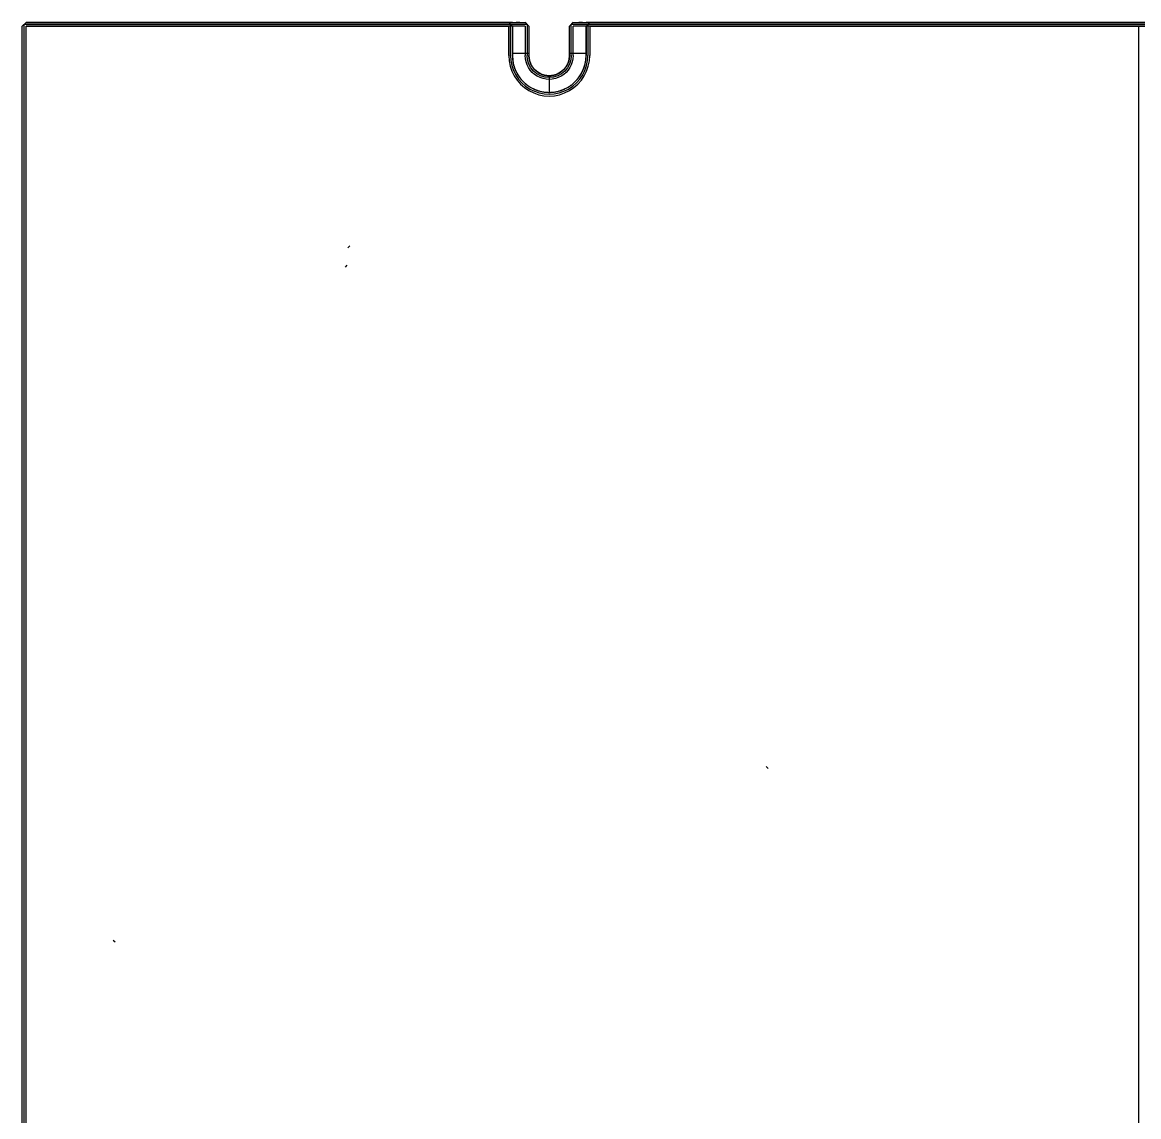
# Model space of a CAD drawing. Extents: x -358 to -55, y 52 to 355.
# Drawn here: x -357.8 to -206.3, y 207 to 355.5 of the extents above; entities that cross this region are included whole.
import ezdxf

# ---------------------------------------------------------------- set-up
doc = ezdxf.new("R2010")
doc.units = 0
doc.layers.add('8__热床$7075铝热床', color=18, linetype='CONTINUOUS')

msp = doc.modelspace()

# ---------------------------------------------------------------- linework, layer by layer
at = {"layer": '8__热床$7075铝热床'}
for p, q in [((-357.799840183327, 52.99929949529371, 61.50784729514274), (-357.799840183327, 354.9992994952936, 61.5078472951427)), ((-357.799840183327, 354.9992994952936, 54.50784729514272), (-357.799840183327, 354.9992994952936, 61.5078472951427)), ((-357.799840183327, 52.99929949529368, 54.50784729514271), (-357.799840183327, 354.9992994952936, 54.50784729514272)), ((-357.799840183327, 52.99929949529349, 61.50784729514271), (-357.799840183327, 354.9992994952937, 61.50784729514271)), ((-357.2998401833269, 355.4992994952937, 61.50784729514271), (-357.2998401833271, 355.4992994952937, 54.50784729514271)), ((-290.2981929892875, 355.4992994952937, 59.00784727851667), (-290.7981929892875, 355.4992994952936, 59.00784728682966)), ((-281.7981929892876, 355.4992994952936, 59.00784728682969), (-282.2981929892875, 355.4992994952937, 59.00784727851666)), ((-289.0481929892875, 350.9992994952937, 59.00784598584357), (-289.0481929892875, 350.9992994952937, 58.50784598584357)), ((-283.5481929892876, 350.9992994952937, 59.00784598584358), (-283.5481929892876, 350.9992994952937, 58.50784598584358)), ((-286.2981929892875, 348.2492994952938, 58.50784598584357), (-286.2981929892875, 348.2492994952938, 59.00784598584357))]:
    msp.add_line(p, q, dxfattribs=at)
for points in [[(-357.799840183327, 354.9992994952936), (-357.2998401833269, 355.4992994952937)], [(-357.549840183327, 355.2492994952937), (-289.2981929892876, 355.2492994952937)], [(-357.549840183327, 52.74929949529365), (-357.549840183327, 355.2492994952935)], [(-357.549840183327, 52.74929949529368), (-357.549840183327, 355.2492994952933)], [(-357.5498401833268, 355.2492994952937), (-291.5481929892877, 355.2492994952937)], [(-357.2998401833271, 355.4992994952937), (-289.5481929892875, 355.4992994952937)], [(-291.7981929892875, 355.4992994952937), (-357.2998401833269, 355.4992994952937)], [(-357.299840183327, 355.4992994952971), (-289.5481929892875, 355.4992994952936)], [(-357.299840183327, 52.99929949529366), (-357.299840183327, 354.9992994952937)], [(-357.299840183327, 354.9992994952937), (-291.7981929892875, 354.9992994952938)], [(-357.299840183327, 52.99929949529363), (-357.2998401833271, 354.9992994952937)], [(-289.5481929892875, 354.9992994952937), (-357.2998401833271, 354.9992994952937)], [(-291.7981929892875, 355.4992994952938), (-291.2981929892876, 354.9992994952936)], [(-291.2981929892876, 355.4992994952937), (-291.7981929892875, 355.4992994952938)], [(-291.2981929892875, 354.9992994952936), (-291.7981929892876, 355.4992994952937)], [(-291.7981929926839, 350.9992994953346), (-291.7981929892875, 354.9992994952938)], [(-291.5481929892876, 350.9992994952938), (-291.5481929892876, 355.2492994952938)], [(-291.2981929892876, 354.9992994952936), (-291.2981929892876, 350.9992994952937)], [(-291.2981929892876, 350.9992994952937), (-291.2981929892876, 354.9992994952936)], [(-291.2981929892876, 350.9992994952937), (-291.2981929892876, 354.9992994952937)], [(-289.0481929892875, 354.9992994952938), (-289.5481929892876, 355.4992994952936)], [(-289.5481929892875, 354.9992994952937), (-289.5481929939454, 350.9992994952983)], [(-289.2981929892876, 355.2492994952937), (-289.2981929892875, 350.9992994952936)], [(-289.0481929892875, 354.9992994952937), (-289.0481929892875, 350.9992994952917)], [(-283.0481929892876, 355.4992994952936), (-283.5481929892876, 354.9992994952937)], [(-283.5481929892876, 350.9992994952938), (-283.5481929892875, 354.9992994952937)], [(-283.2981929892876, 355.2492994952937), (-129.3014728580407, 355.2492994952937)], [(-283.2981929892877, 350.9992994952937), (-283.2981929892875, 355.2492994952936)], [(-283.0481929892876, 355.4992994952937), (-129.5514728580343, 355.4992994952999)], [(-283.0481929892875, 355.4992994952937), (-129.5514728580343, 355.4992994953092)], [(-129.5514728580341, 354.9992994952969), (-283.0481929892875, 354.9992994952937)], [(-283.0481929846279, 350.9992994952848), (-283.0481929892875, 354.9992994952937)], [(-281.2981929892875, 354.9992994952939), (-280.7981929892875, 355.4992994952939)], [(-280.7981929892875, 355.4992994952939), (-281.2981929892876, 355.4992994952936)], [(-281.2981929892875, 354.9992994952939), (-280.7981929892876, 355.4992994952939)], [(-281.2981929892876, 350.9992994952937), (-281.2981929892875, 354.9992994952939)], [(-281.2981929892876, 354.9992994952938), (-281.2981929892876, 350.9992994953149)], [(-281.2981929892876, 354.9992994952938), (-281.2981929892876, 350.9992994952937)], [(-281.0481929892877, 355.2492994952937), (-131.5514728580336, 355.2492994952937)], [(-281.0481929892876, 355.2492994952937), (-281.0481929892876, 350.9992994952937)], [(-131.8014728580343, 355.4992994952997), (-280.7981929892876, 355.4992994952938)], [(-280.7981929892875, 354.9992994952938), (-131.8014728580343, 354.9992994952966)], [(-280.7981929892875, 354.9992994952938), (-280.7981929858913, 350.9992994952936)], [(-206.2998401828981, 52.99929949529366), (-206.2998401837559, 354.9992994952938)], [(-206.299840183327, 52.99929949529363), (-206.299840183327, 354.9992994952936)], [(-289.0481929892875, 351.2536616106951), (-291.2981929892876, 351.2536616106951)], [(-291.2981929892876, 350.9992994952937), (-291.2969611877554, 350.8883197764857), (-291.2932220228159, 350.7763982745504), (-291.2869114038999, 350.6636082983467), (-291.277967532352, 350.5500273058052), (-291.2663311869313, 350.4357368553744), (-291.2519460126288, 350.3208225364088), (-291.23475881116, 350.205373877669), (-291.2147198313704, 350.089484233233), (-291.1917830576685, 349.9732506452656), (-291.1659064945013, 349.8567736832615), (-291.1370524447966, 349.7401572595512), (-291.1051877802227, 349.6235084210668), (-291.0702842010662, 349.5069371175635), (-291.0323184834959, 349.3905559467173), (-290.9912727119747, 349.2744798767528), (-290.9471344945998, 349.1588259474844), (-290.8998971591976, 349.043712950895), (-290.8495599280714, 348.9292610926195), (-290.7961280694024, 348.8155916359241), (-290.7396130234364, 348.7028265300137), (-290.6800325017433, 348.5910880247034), (-290.6174105580247, 348.4804982736979), (-290.5517776291563, 348.3711789289055), (-290.4831705453808, 348.263250728368), (-290.4116325088316, 348.1568330805312), (-290.3372130398326, 348.0520436476797), (-290.2599678907114, 347.9489979314401), (-290.1799589271618, 347.8478088632976), (-290.0972539774934, 347.7485864030796), (-290.0119266504164, 347.6514371483328), (-289.9240561223097, 347.556463957457), (-289.8337268952203, 347.4637655893609), (-289.7410285271242, 347.3734363622716), (-289.6460553362486, 347.285565834165), (-289.5489060815018, 347.200238507088), (-289.4496836212837, 347.1175335574195), (-289.3484945531412, 347.0375245938699), (-289.2454488369015, 346.9602794447486), (-289.14065940405, 346.8858599757496), (-289.0342417562132, 346.8143219392004), (-288.9263135556758, 346.745714855425), (-288.8169942108833, 346.6800819265566), (-288.7064044598781, 346.6174599828382), (-288.5946659545676, 346.557879461145), (-288.4819008486573, 346.501364415179), (-288.3682313919618, 346.44793255651), (-288.2537795336862, 346.3975953253836), (-288.138666537097, 346.3503579899815), (-288.0230126078284, 346.3062197726066), (-287.9069365378639, 346.2651740010853), (-287.7905553670177, 346.227208283515), (-287.6739840635144, 346.1923047043585), (-287.5573352250302, 346.1604400397848), (-287.4407188013197, 346.1315859900799), (-287.3242418393155, 346.1057094269127), (-287.2080082513483, 346.0827726532108), (-287.0921186069122, 346.0627336734212), (-286.9766699481725, 346.0455464719525), (-286.8617556292069, 346.03116129765), (-286.7474651787761, 346.0195249522293), (-286.6338841862346, 346.0105810806814), (-286.5210942100308, 346.0042704617653), (-286.4091727080956, 346.0005312968259), (-286.2981929892875, 345.9992994952937), (-286.1872132704796, 346.0005312968259), (-286.0752917685442, 346.0042704617653), (-285.9625017923406, 346.0105810806814), (-285.848920799799, 346.0195249522293), (-285.7346303493682, 346.03116129765), (-285.6197160304026, 346.0455464719525), (-285.5042673716628, 346.0627336734212), (-285.3883777272268, 346.0827726532108), (-285.2721441392596, 346.1057094269127), (-285.1556671772554, 346.1315859900799), (-285.039050753545, 346.1604400397848), (-284.9224019150608, 346.1923047043585), (-284.8058306115574, 346.227208283515), (-284.6894494407111, 346.2651740010853), (-284.5733733707468, 346.3062197726066), (-284.4577194414783, 346.3503579899815), (-284.342606444889, 346.3975953253836), (-284.2281545866134, 346.44793255651), (-284.114485129918, 346.501364415179), (-284.0017200240076, 346.557879461145), (-283.8899815186973, 346.6174599828382), (-283.7793917676919, 346.6800819265566), (-283.6700724228995, 346.745714855425), (-283.5621442223618, 346.8143219392004), (-283.4557265745251, 346.8858599757496), (-283.3509371416736, 346.9602794447486), (-283.247891425434, 347.0375245938699), (-283.1467023572915, 347.1175335574195), (-283.0474798970735, 347.200238507088), (-282.9503306423267, 347.285565834165), (-282.8553574514509, 347.3734363622716), (-282.7626590833548, 347.4637655893609), (-282.6723298562655, 347.556463957457), (-282.5844593281589, 347.6514371483328), (-282.4991320010818, 347.7485864030796), (-282.4164270514134, 347.8478088632976), (-282.3364180878637, 347.9489979314401), (-282.2591729387426, 348.0520436476797), (-282.1847534697435, 348.1568330805312), (-282.1132154331943, 348.263250728368), (-282.0446083494189, 348.3711789289055), (-281.9789754205505, 348.4804982736979), (-281.9163534768321, 348.5910880247034), (-281.8567729551389, 348.7028265300137), (-281.8002579091729, 348.8155916359241), (-281.7468260505039, 348.9292610926195), (-281.6964888193776, 349.043712950895), (-281.6492514839755, 349.1588259474844), (-281.6051132666005, 349.2744798767528), (-281.5640674950792, 349.3905559467173), (-281.5261017775089, 349.5069371175635), (-281.4911981983524, 349.6235084210668), (-281.4593335337786, 349.7401572595512), (-281.4304794840739, 349.8567736832615), (-281.4046029209067, 349.9732506452656), (-281.3816661472048, 350.089484233233), (-281.3616271674151, 350.205373877669), (-281.3444399659464, 350.3208225364088), (-281.3300547916438, 350.4357368553744), (-281.3184184462232, 350.5500273058052), (-281.3094745746753, 350.6636082983467), (-281.3031639557592, 350.7763982745504), (-281.2994247908198, 350.8883197764857), (-281.2981929892876, 350.9992994952937)], [(-291.2981929892876, 350.9992994952937), (-291.2969611877554, 350.8883197764857), (-291.2932220228159, 350.7763982745504), (-291.2869114038999, 350.6636082983467), (-291.277967532352, 350.5500273058052), (-291.2663311869313, 350.4357368553744), (-291.2519460126288, 350.3208225364088), (-291.23475881116, 350.205373877669), (-291.2147198313704, 350.089484233233), (-291.1917830576685, 349.9732506452656), (-291.1659064945013, 349.8567736832615), (-291.1370524447966, 349.7401572595512), (-291.1051877802227, 349.6235084210668), (-291.0702842010662, 349.5069371175635), (-291.0323184834959, 349.3905559467173), (-290.9912727119747, 349.2744798767528), (-290.9471344945998, 349.1588259474844), (-290.8998971591976, 349.043712950895), (-290.8495599280714, 348.9292610926195), (-290.7961280694024, 348.8155916359241), (-290.7396130234364, 348.7028265300137), (-290.6800325017433, 348.5910880247034), (-290.6174105580247, 348.4804982736979), (-290.5517776291563, 348.3711789289055), (-290.4831705453808, 348.263250728368), (-290.4116325088316, 348.1568330805312), (-290.3372130398326, 348.0520436476797), (-290.2599678907114, 347.9489979314401), (-290.1799589271618, 347.8478088632976), (-290.0972539774934, 347.7485864030796), (-290.0119266504164, 347.6514371483328), (-289.9240561223097, 347.556463957457), (-289.8337268952203, 347.4637655893609), (-289.7410285271242, 347.3734363622716), (-289.6460553362486, 347.285565834165), (-289.5489060815018, 347.200238507088), (-289.4496836212837, 347.1175335574195), (-289.3484945531412, 347.0375245938699), (-289.2454488369015, 346.9602794447486), (-289.14065940405, 346.8858599757496), (-289.0342417562132, 346.8143219392004), (-288.9263135556758, 346.745714855425), (-288.8169942108833, 346.6800819265566), (-288.7064044598781, 346.6174599828382), (-288.5946659545676, 346.557879461145), (-288.4819008486573, 346.501364415179), (-288.3682313919618, 346.44793255651), (-288.2537795336862, 346.3975953253836), (-288.138666537097, 346.3503579899815), (-288.0230126078284, 346.3062197726066), (-287.9069365378639, 346.2651740010853), (-287.7905553670177, 346.227208283515), (-287.6739840635144, 346.1923047043585), (-287.5573352250302, 346.1604400397848), (-287.4407188013197, 346.1315859900799), (-287.3242418393155, 346.1057094269127), (-287.2080082513483, 346.0827726532108), (-287.0921186069122, 346.0627336734212), (-286.9766699481725, 346.0455464719525), (-286.8617556292069, 346.03116129765), (-286.7474651787761, 346.0195249522293), (-286.6338841862346, 346.0105810806814), (-286.5210942100308, 346.0042704617653), (-286.4091727080956, 346.0005312968259), (-286.2981929892875, 345.9992994952937), (-286.1872132704796, 346.0005312968259), (-286.0752917685442, 346.0042704617653), (-285.9625017923406, 346.0105810806814), (-285.848920799799, 346.0195249522293), (-285.7346303493682, 346.03116129765), (-285.6197160304026, 346.0455464719525), (-285.5042673716628, 346.0627336734212), (-285.3883777272268, 346.0827726532108), (-285.2721441392596, 346.1057094269127), (-285.1556671772554, 346.1315859900799), (-285.039050753545, 346.1604400397848), (-284.9224019150608, 346.1923047043585), (-284.8058306115574, 346.227208283515), (-284.6894494407111, 346.2651740010853), (-284.5733733707468, 346.3062197726066), (-284.4577194414783, 346.3503579899815), (-284.342606444889, 346.3975953253836), (-284.2281545866134, 346.44793255651), (-284.114485129918, 346.501364415179), (-284.0017200240076, 346.557879461145), (-283.8899815186973, 346.6174599828382), (-283.7793917676919, 346.6800819265566), (-283.6700724228995, 346.745714855425), (-283.5621442223618, 346.8143219392004), (-283.4557265745251, 346.8858599757496), (-283.3509371416736, 346.9602794447486), (-283.247891425434, 347.0375245938699), (-283.1467023572915, 347.1175335574195), (-283.0474798970735, 347.200238507088), (-282.9503306423267, 347.285565834165), (-282.8553574514509, 347.3734363622716), (-282.7626590833548, 347.4637655893609), (-282.6723298562655, 347.556463957457), (-282.5844593281589, 347.6514371483328), (-282.4991320010818, 347.7485864030796), (-282.4164270514134, 347.8478088632976), (-282.3364180878637, 347.9489979314401), (-282.2591729387426, 348.0520436476797), (-282.1847534697435, 348.1568330805312), (-282.1132154331943, 348.263250728368), (-282.0446083494189, 348.3711789289055), (-281.9789754205505, 348.4804982736979), (-281.9163534768321, 348.5910880247034), (-281.8567729551389, 348.7028265300137), (-281.8002579091729, 348.8155916359241), (-281.7468260505039, 348.9292610926195), (-281.6964888193776, 349.043712950895), (-281.6492514839755, 349.1588259474844), (-281.6051132666005, 349.2744798767528), (-281.5640674950792, 349.3905559467173), (-281.5261017775089, 349.5069371175635), (-281.4911981983524, 349.6235084210668), (-281.4593335337786, 349.7401572595512), (-281.4304794840739, 349.8567736832615), (-281.4046029209067, 349.9732506452656), (-281.3816661472048, 350.089484233233), (-281.3616271674151, 350.205373877669), (-281.3444399659464, 350.3208225364088), (-281.3300547916438, 350.4357368553744), (-281.3184184462232, 350.5500273058052), (-281.3094745746753, 350.6636082983467), (-281.3031639557592, 350.7763982745504), (-281.2994247908198, 350.8883197764857), (-281.2981929892876, 350.9992994952937)], [(-289.0481929892875, 350.9992994952937), (-289.0475154984448, 350.9382606499493), (-289.0454589577281, 350.8767038238848), (-289.0419881173243, 350.8146693369729), (-289.0370689879729, 350.752199791075), (-289.0306689979916, 350.6893400433381), (-289.0227571521252, 350.6261371679071), (-289.0133041913174, 350.5626404056002), (-289.0022827524331, 350.4989011011604), (-288.9896675268969, 350.4349726277783), (-288.975435417155, 350.3709102986761), (-288.9595656898175, 350.3067712656353), (-288.9420401243018, 350.242614404469), (-288.9228431557657, 350.1785001875421), (-288.9019620111021, 350.1144905435768), (-288.8793868367653, 350.0506487050963), (-288.8551108172091, 349.9870390439985), (-288.8291302827379, 349.9237268958744), (-288.8014448056185, 349.8607783738229), (-288.7720572833506, 349.7982601726404), (-288.7409740080693, 349.7362393643896), (-288.708204721138, 349.674783186469), (-288.6737626520928, 349.613958823416), (-288.6376645412153, 349.5538331837802), (-288.5999306451387, 349.4944726734846), (-288.5605847250367, 349.4359429671744), (-288.5196540170872, 349.378308779106), (-288.4771691850706, 349.3216336351742), (-288.4331642551182, 349.2659796476958), (-288.3876765328007, 349.2114072945759), (-288.3407465029083, 349.1579752044652), (-288.2924177124497, 349.1057399494836), (-288.2427366375504, 349.0547558470307), (-288.1917525350977, 349.0050747721318), (-288.139517280116, 348.9567459816731), (-288.0860851900053, 348.9098159517806), (-288.0315128368853, 348.864328229463), (-287.9758588494069, 348.8203232995107), (-287.9191837054752, 348.7778384674941), (-287.8615495174068, 348.7369077595446), (-287.8030198110966, 348.6975618394426), (-287.743659300801, 348.659827943366), (-287.6835336611651, 348.6237298324883), (-287.6227092981121, 348.5892877634432), (-287.5612531201915, 348.5565184765119), (-287.4992323119408, 348.5254352012307), (-287.4367141107583, 348.4960476789628), (-287.3737655887067, 348.4683622018433), (-287.3104534405826, 348.4423816673721), (-287.2468437794849, 348.4181056478159), (-287.1830019410045, 348.3955304734793), (-287.1189922970391, 348.3746493288156), (-287.0548780801122, 348.3554523602796), (-286.9907212189459, 348.3379267947639), (-286.9265821859052, 348.3220570674263), (-286.8625198568028, 348.3078249576843), (-286.7985913834209, 348.2952097321483), (-286.7348520789811, 348.284188293264), (-286.6713553166743, 348.2747353324563), (-286.6081524412432, 348.2668234865898), (-286.5452926935062, 348.2604234966084), (-286.4828231476084, 348.2555043672571), (-286.4207886606963, 348.2520335268532), (-286.3592318346319, 348.2499769861366), (-286.2981929892875, 348.2492994952938), (-286.2371541439431, 348.2499769861366), (-286.1755973178787, 348.2520335268532), (-286.1135628309667, 348.2555043672571), (-286.0510932850689, 348.2604234966084), (-285.988233537332, 348.2668234865898), (-285.925030661901, 348.2747353324563), (-285.8615338995941, 348.284188293264), (-285.7977945951542, 348.2952097321483), (-285.7338661217722, 348.3078249576843), (-285.6698037926699, 348.3220570674263), (-285.6056647596292, 348.3379267947639), (-285.5415078984628, 348.3554523602796), (-285.4773936815359, 348.3746493288156), (-285.4133840375706, 348.3955304734793), (-285.3495421990901, 348.4181056478159), (-285.2859325379924, 348.4423816673721), (-285.2226203898683, 348.4683622018433), (-285.1596718678167, 348.4960476789628), (-285.0971536666342, 348.5254352012307), (-285.0351328583835, 348.5565184765119), (-284.9736766804627, 348.5892877634432), (-284.9128523174098, 348.6237298324883), (-284.8527266777741, 348.659827943366), (-284.7933661674784, 348.6975618394426), (-284.7348364611682, 348.7369077595446), (-284.6772022730999, 348.7778384674941), (-284.6205271291681, 348.8203232995107), (-284.5648731416896, 348.864328229463), (-284.5103007885698, 348.9098159517806), (-284.4568686984591, 348.9567459816731), (-284.4046334434774, 349.0050747721318), (-284.3536493410245, 349.0547558470308), (-284.3039682661255, 349.1057399494837), (-284.2556394756668, 349.1579752044653), (-284.2087094457744, 349.211407294576), (-284.1632217234568, 349.2659796476959), (-284.1192167935044, 349.3216336351743), (-284.0767319614878, 349.3783087791061), (-284.0358012535384, 349.4359429671744), (-283.9964553334364, 349.4944726734847), (-283.9587214373598, 349.5538331837803), (-283.9226233264822, 349.6139588234161), (-283.888181257437, 349.674783186469), (-283.8554119705058, 349.7362393643897), (-283.8243286952244, 349.7982601726405), (-283.7949411729566, 349.8607783738229), (-283.7672556958371, 349.9237268958746), (-283.7412751613659, 349.9870390439986), (-283.7169991418097, 350.0506487050963), (-283.694423967473, 350.1144905435768), (-283.6735428228093, 350.1785001875421), (-283.6543458542733, 350.242614404469), (-283.6368202887577, 350.3067712656353), (-283.6209505614201, 350.3709102986761), (-283.6067184516781, 350.4349726277783), (-283.594103226142, 350.4989011011604), (-283.5830817872578, 350.5626404056002), (-283.57362882645, 350.6261371679071), (-283.5657169805835, 350.6893400433381), (-283.5593169906022, 350.752199791075), (-283.5543978612509, 350.8146693369729), (-283.550927020847, 350.8767038238848), (-283.5488704801303, 350.9382606499493), (-283.5481929892876, 350.9992994952937)], [(-283.5481929892876, 350.9992994952937), (-283.5488704801303, 350.9382606499493), (-283.550927020847, 350.8767038238848), (-283.5543978612509, 350.8146693369729), (-283.5593169906022, 350.752199791075), (-283.5657169805835, 350.6893400433381), (-283.57362882645, 350.6261371679071), (-283.5830817872578, 350.5626404056002), (-283.594103226142, 350.4989011011604), (-283.6067184516781, 350.4349726277783), (-283.6209505614201, 350.3709102986761), (-283.6368202887577, 350.3067712656353), (-283.6543458542733, 350.242614404469), (-283.6735428228093, 350.1785001875421), (-283.694423967473, 350.1144905435768), (-283.7169991418097, 350.0506487050963), (-283.7412751613659, 349.9870390439986), (-283.7672556958371, 349.9237268958746), (-283.7949411729566, 349.8607783738229), (-283.8243286952244, 349.7982601726405), (-283.8554119705058, 349.7362393643897), (-283.888181257437, 349.674783186469), (-283.9226233264822, 349.6139588234161), (-283.9587214373598, 349.5538331837803), (-283.9964553334364, 349.4944726734847), (-284.0358012535384, 349.4359429671744), (-284.0767319614878, 349.3783087791061), (-284.1192167935044, 349.3216336351743), (-284.1632217234568, 349.2659796476959), (-284.2087094457744, 349.211407294576), (-284.2556394756668, 349.1579752044653), (-284.3039682661255, 349.1057399494837), (-284.3536493410245, 349.0547558470308), (-284.4046334434774, 349.0050747721318), (-284.4568686984591, 348.9567459816731), (-284.5103007885698, 348.9098159517806), (-284.5648731416896, 348.864328229463), (-284.6205271291681, 348.8203232995107), (-284.6772022730999, 348.7778384674941), (-284.7348364611682, 348.7369077595446), (-284.7933661674784, 348.6975618394426), (-284.8527266777741, 348.659827943366), (-284.9128523174098, 348.6237298324883), (-284.9736766804627, 348.5892877634432), (-285.0351328583835, 348.5565184765119), (-285.0971536666342, 348.5254352012307), (-285.1596718678167, 348.4960476789628), (-285.2226203898683, 348.4683622018433), (-285.2859325379924, 348.4423816673721), (-285.3495421990901, 348.4181056478159), (-285.4133840375706, 348.3955304734793), (-285.4773936815359, 348.3746493288156), (-285.5415078984628, 348.3554523602796), (-285.6056647596292, 348.3379267947639), (-285.6698037926699, 348.3220570674263), (-285.7338661217722, 348.3078249576843), (-285.7977945951542, 348.2952097321483), (-285.8615338995941, 348.284188293264), (-285.925030661901, 348.2747353324563), (-285.988233537332, 348.2668234865898), (-286.0510932850689, 348.2604234966084), (-286.1135628309667, 348.2555043672571), (-286.1755973178787, 348.2520335268532), (-286.2371541439431, 348.2499769861366), (-286.2981929892875, 348.2492994952938), (-286.3592318346319, 348.2499769861366), (-286.4207886606963, 348.2520335268532), (-286.4828231476084, 348.2555043672571), (-286.5452926935062, 348.2604234966084), (-286.6081524412432, 348.2668234865898), (-286.6713553166743, 348.2747353324563), (-286.7348520789811, 348.284188293264), (-286.7985913834209, 348.2952097321483), (-286.8625198568028, 348.3078249576843), (-286.9265821859052, 348.3220570674263), (-286.9907212189459, 348.3379267947639), (-287.0548780801122, 348.3554523602796), (-287.1189922970391, 348.3746493288156), (-287.1830019410045, 348.3955304734793), (-287.2468437794849, 348.4181056478159), (-287.3104534405826, 348.4423816673721), (-287.3737655887067, 348.4683622018433), (-287.4367141107583, 348.4960476789628), (-287.4992323119408, 348.5254352012307), (-287.5612531201915, 348.5565184765119), (-287.6227092981121, 348.5892877634432), (-287.6835336611651, 348.6237298324883), (-287.743659300801, 348.659827943366), (-287.8030198110966, 348.6975618394426), (-287.8615495174068, 348.7369077595446), (-287.9191837054752, 348.7778384674941), (-287.9758588494069, 348.8203232995107), (-288.0315128368853, 348.864328229463), (-288.0860851900053, 348.9098159517806), (-288.139517280116, 348.9567459816731), (-288.1917525350977, 349.0050747721318), (-288.2427366375504, 349.0547558470307), (-288.2924177124497, 349.1057399494836), (-288.3407465029083, 349.1579752044652), (-288.3876765328007, 349.2114072945759), (-288.4331642551182, 349.2659796476958), (-288.4771691850706, 349.3216336351742), (-288.5196540170872, 349.378308779106), (-288.5605847250367, 349.4359429671744), (-288.5999306451387, 349.4944726734846), (-288.6376645412153, 349.5538331837802), (-288.6737626520928, 349.613958823416), (-288.708204721138, 349.674783186469), (-288.7409740080693, 349.7362393643896), (-288.7720572833506, 349.7982601726404), (-288.8014448056185, 349.8607783738229), (-288.8291302827379, 349.9237268958744), (-288.8551108172091, 349.9870390439985), (-288.8793868367653, 350.0506487050963), (-288.9019620111021, 350.1144905435768), (-288.9228431557657, 350.1785001875421), (-288.9420401243018, 350.242614404469), (-288.9595656898175, 350.3067712656353), (-288.975435417155, 350.3709102986761), (-288.9896675268969, 350.4349726277783), (-289.0022827524331, 350.4989011011604), (-289.0133041913174, 350.5626404056002), (-289.0227571521252, 350.6261371679071), (-289.0306689979916, 350.6893400433381), (-289.0370689879729, 350.752199791075), (-289.0419881173243, 350.8146693369729), (-289.0454589577281, 350.8767038238848), (-289.0475154984448, 350.9382606499493), (-289.0481929892875, 350.9992994952937)], [(-289.0481929892875, 350.9992994952937), (-289.0475154984448, 350.9382606499493), (-289.0454589577281, 350.8767038238848), (-289.0419881173243, 350.8146693369729), (-289.0370689879729, 350.752199791075), (-289.0306689979916, 350.6893400433381), (-289.0227571521252, 350.6261371679071), (-289.0133041913174, 350.5626404056002), (-289.0022827524331, 350.4989011011604), (-288.9896675268969, 350.4349726277783), (-288.975435417155, 350.3709102986761), (-288.9595656898175, 350.3067712656353), (-288.9420401243018, 350.242614404469), (-288.9228431557657, 350.1785001875421), (-288.9019620111021, 350.1144905435768), (-288.8793868367653, 350.0506487050963), (-288.8551108172091, 349.9870390439985), (-288.8291302827379, 349.9237268958744), (-288.8014448056185, 349.8607783738229), (-288.7720572833506, 349.7982601726404), (-288.7409740080693, 349.7362393643896), (-288.708204721138, 349.674783186469), (-288.6737626520928, 349.613958823416), (-288.6376645412153, 349.5538331837802), (-288.5999306451387, 349.4944726734846), (-288.5605847250367, 349.4359429671744), (-288.5196540170872, 349.378308779106), (-288.4771691850706, 349.3216336351742), (-288.4331642551182, 349.2659796476958), (-288.3876765328007, 349.2114072945759), (-288.3407465029083, 349.1579752044652), (-288.2924177124497, 349.1057399494836), (-288.2427366375504, 349.0547558470307), (-288.1917525350977, 349.0050747721318), (-288.139517280116, 348.9567459816731), (-288.0860851900053, 348.9098159517806), (-288.0315128368853, 348.864328229463), (-287.9758588494069, 348.8203232995107), (-287.9191837054752, 348.7778384674941), (-287.8615495174068, 348.7369077595446), (-287.8030198110966, 348.6975618394426), (-287.743659300801, 348.659827943366), (-287.6835336611651, 348.6237298324883), (-287.6227092981121, 348.5892877634432), (-287.5612531201915, 348.5565184765119), (-287.4992323119408, 348.5254352012307), (-287.4367141107583, 348.4960476789628), (-287.3737655887067, 348.4683622018433), (-287.3104534405826, 348.4423816673721), (-287.2468437794849, 348.4181056478159), (-287.1830019410045, 348.3955304734793), (-287.1189922970391, 348.3746493288156), (-287.0548780801122, 348.3554523602796), (-286.9907212189459, 348.3379267947639), (-286.9265821859052, 348.3220570674263), (-286.8625198568028, 348.3078249576843), (-286.7985913834209, 348.2952097321483), (-286.7348520789811, 348.284188293264), (-286.6713553166743, 348.2747353324563), (-286.6081524412432, 348.2668234865898), (-286.5452926935062, 348.2604234966084), (-286.4828231476084, 348.2555043672571), (-286.4207886606963, 348.2520335268532), (-286.3592318346319, 348.2499769861366), (-286.2981929892875, 348.2492994952938), (-286.2371541439431, 348.2499769861366), (-286.1755973178787, 348.2520335268532), (-286.1135628309667, 348.2555043672571), (-286.0510932850689, 348.2604234966084), (-285.988233537332, 348.2668234865898), (-285.925030661901, 348.2747353324563), (-285.8615338995941, 348.284188293264), (-285.7977945951542, 348.2952097321483), (-285.7338661217722, 348.3078249576843), (-285.6698037926699, 348.3220570674263), (-285.6056647596292, 348.3379267947639), (-285.5415078984628, 348.3554523602796), (-285.4773936815359, 348.3746493288156), (-285.4133840375706, 348.3955304734793), (-285.3495421990901, 348.4181056478159), (-285.2859325379924, 348.4423816673721), (-285.2226203898683, 348.4683622018433), (-285.1596718678167, 348.4960476789628), (-285.0971536666342, 348.5254352012307), (-285.0351328583835, 348.5565184765119), (-284.9736766804627, 348.5892877634432), (-284.9128523174098, 348.6237298324883), (-284.8527266777741, 348.659827943366), (-284.7933661674784, 348.6975618394426), (-284.7348364611682, 348.7369077595446), (-284.6772022730999, 348.7778384674941), (-284.6205271291681, 348.8203232995107), (-284.5648731416896, 348.864328229463), (-284.5103007885698, 348.9098159517806), (-284.4568686984591, 348.9567459816731), (-284.4046334434774, 349.0050747721318), (-284.3536493410245, 349.0547558470308), (-284.3039682661255, 349.1057399494837), (-284.2556394756668, 349.1579752044653), (-284.2087094457744, 349.211407294576), (-284.1632217234568, 349.2659796476959), (-284.1192167935044, 349.3216336351743), (-284.0767319614878, 349.3783087791061), (-284.0358012535384, 349.4359429671744), (-283.9964553334364, 349.4944726734847), (-283.9587214373598, 349.5538331837803), (-283.9226233264822, 349.6139588234161), (-283.888181257437, 349.674783186469), (-283.8554119705058, 349.7362393643897), (-283.8243286952244, 349.7982601726405), (-283.7949411729566, 349.8607783738229), (-283.7672556958371, 349.9237268958746), (-283.7412751613659, 349.9870390439986), (-283.7169991418097, 350.0506487050963), (-283.694423967473, 350.1144905435768), (-283.6735428228093, 350.1785001875421), (-283.6543458542733, 350.242614404469), (-283.6368202887577, 350.3067712656353), (-283.6209505614201, 350.3709102986761), (-283.6067184516781, 350.4349726277783), (-283.594103226142, 350.4989011011604), (-283.5830817872578, 350.5626404056002), (-283.57362882645, 350.6261371679071), (-283.5657169805835, 350.6893400433381), (-283.5593169906022, 350.752199791075), (-283.5543978612509, 350.8146693369729), (-283.550927020847, 350.8767038238848), (-283.5488704801303, 350.9382606499493), (-283.5481929892876, 350.9992994952937)], [(-283.5481929892876, 350.9992994952937), (-283.5488704801303, 350.9382606499493), (-283.550927020847, 350.8767038238848), (-283.5543978612509, 350.8146693369729), (-283.5593169906022, 350.752199791075), (-283.5657169805835, 350.6893400433381), (-283.57362882645, 350.6261371679071), (-283.5830817872578, 350.5626404056002), (-283.594103226142, 350.4989011011604), (-283.6067184516781, 350.4349726277784), (-283.62095056142, 350.3709102986761), (-283.6368202887577, 350.3067712656354), (-283.6543458542732, 350.242614404469), (-283.6735428228093, 350.1785001875422), (-283.6944239674729, 350.1144905435768), (-283.7169991418097, 350.0506487050964), (-283.7412751613659, 349.9870390439986), (-283.7672556958372, 349.9237268958746), (-283.7949411729566, 349.8607783738229), (-283.8243286952245, 349.7982601726405), (-283.8554119705058, 349.7362393643898), (-283.8881812574371, 349.6747831864691), (-283.9226233264822, 349.6139588234162), (-283.9587214373598, 349.5538331837803), (-283.9964553334363, 349.4944726734847), (-284.0358012535384, 349.4359429671745), (-284.0767319614878, 349.3783087791061), (-284.1192167935045, 349.3216336351745), (-284.1632217234568, 349.265979647696), (-284.2087094457744, 349.2114072945761), (-284.2556394756668, 349.1579752044654), (-284.3039682661254, 349.1057399494837), (-284.3536493410245, 349.0547558470308), (-284.4046334434773, 349.0050747721317), (-284.4568686984591, 348.9567459816731), (-284.5103007885698, 348.9098159517807), (-284.5648731416897, 348.8643282294631), (-284.6205271291681, 348.8203232995108), (-284.6772022730999, 348.7778384674941), (-284.7348364611682, 348.7369077595447), (-284.7933661674784, 348.6975618394426), (-284.852726677774, 348.659827943366), (-284.9128523174099, 348.6237298324884), (-284.9736766804628, 348.5892877634433), (-285.0351328583835, 348.556518476512), (-285.0971536666342, 348.5254352012307), (-285.1596718678167, 348.4960476789627), (-285.2226203898683, 348.4683622018433), (-285.2859325379923, 348.442381667372), (-285.3495421990901, 348.4181056478159), (-285.4133840375704, 348.3955304734791), (-285.4773936815359, 348.3746493288155), (-285.5415078984627, 348.3554523602794), (-285.6056647596291, 348.3379267947639), (-285.6698037926698, 348.3220570674262), (-285.7338661217722, 348.3078249576843), (-285.7977945951541, 348.2952097321482), (-285.8615338995939, 348.284188293264), (-285.9250306619008, 348.2747353324563), (-285.9882335373318, 348.2668234865898), (-286.0510932850688, 348.2604234966084), (-286.1135628309667, 348.2555043672571), (-286.1755973178787, 348.2520335268532), (-286.237154143943, 348.2499769861366), (-286.2981929892875, 348.2492994952938), (-286.3592318346319, 348.2499769861366), (-286.4207886606962, 348.2520335268532), (-286.4828231476083, 348.2555043672571), (-286.5452926935062, 348.2604234966084), (-286.6081524412431, 348.2668234865898), (-286.6713553166742, 348.2747353324563), (-286.734852078981, 348.284188293264), (-286.7985913834208, 348.2952097321482), (-286.8625198568027, 348.3078249576843), (-286.9265821859051, 348.3220570674262), (-286.9907212189459, 348.3379267947639), (-287.0548780801121, 348.3554523602794), (-287.118992297039, 348.3746493288155), (-287.1830019410044, 348.3955304734791), (-287.2468437794849, 348.4181056478159), (-287.3104534405825, 348.442381667372), (-287.3737655887067, 348.4683622018433), (-287.4367141107583, 348.4960476789627), (-287.4992323119408, 348.5254352012307), (-287.5612531201915, 348.556518476512), (-287.6227092981122, 348.5892877634433), (-287.6835336611651, 348.6237298324884), (-287.743659300801, 348.659827943366), (-287.8030198110966, 348.6975618394426), (-287.8615495174069, 348.7369077595447), (-287.9191837054751, 348.7778384674941), (-287.975858849407, 348.8203232995108), (-288.0315128368854, 348.8643282294631), (-288.0860851900053, 348.9098159517807), (-288.139517280116, 348.9567459816731), (-288.1917525350976, 349.0050747721317), (-288.2427366375504, 349.0547558470308), (-288.2924177124495, 349.1057399494837), (-288.3407465029083, 349.1579752044654), (-288.3876765328007, 349.2114072945761), (-288.4331642551183, 349.265979647696), (-288.4771691850706, 349.3216336351745), (-288.5196540170872, 349.3783087791061), (-288.5605847250367, 349.4359429671745), (-288.5999306451387, 349.4944726734847), (-288.6376645412152, 349.5538331837803), (-288.6737626520928, 349.6139588234162), (-288.708204721138, 349.6747831864691), (-288.7409740080693, 349.7362393643898), (-288.7720572833506, 349.7982601726405), (-288.8014448056185, 349.8607783738229), (-288.8291302827379, 349.9237268958746), (-288.855110817209, 349.9870390439986), (-288.8793868367653, 350.0506487050964), (-288.9019620111019, 350.1144905435768), (-288.9228431557656, 350.1785001875422), (-288.9420401243017, 350.242614404469), (-288.9595656898174, 350.3067712656354), (-288.9754354171549, 350.3709102986761), (-288.9896675268969, 350.4349726277784), (-289.002282752433, 350.4989011011604), (-289.0133041913173, 350.5626404056002), (-289.0227571521251, 350.6261371679071), (-289.0306689979915, 350.6893400433381), (-289.0370689879729, 350.752199791075), (-289.0419881173242, 350.8146693369729), (-289.045458957728, 350.8767038238848), (-289.0475154984448, 350.9382606499493), (-289.0481929892875, 350.9992994952937)], [(-281.2981929892876, 351.2536616106952), (-283.5481929892876, 351.2536616106951)], [(-286.2981929892875, 348.2492994952938), (-286.2981929892875, 345.9992994952937)]]:
    msp.add_lwpolyline(points, dxfattribs=at)
at = {"layer": '8__热床$7075铝热床', "extrusion": (0.8164965809278808, -0.4082482904637547, 0.4082482904636619)}
msp.add_lwpolyline([(157.8434834535294, 244.9485050329413), (157.5080732569044, 245.2223663116939)], dxfattribs=at)
at = {"layer": '8__热床$7075铝热床', "extrusion": (-0.4082482904636813, 0.816496580927873, -0.4082482904637509)}
msp.add_lwpolyline([(161.2653928682548, 251.1011563799413), (160.9299826716297, 251.375017658694)], dxfattribs=at)
at = {"layer": '8__热床$7075铝热床', "extrusion": (0.8164965809278151, -0.4082482904638264, -0.4082482904637219)}
msp.add_lwpolyline([(157.8434834534803, -145.8876820822339), (158.1788936501054, -145.6138208034813)], dxfattribs=at)
at = {"layer": '8__热床$7075铝热床', "extrusion": (0.8164965809279272, -0.4082482904636387, 0.4082482904636852)}
msp.add_lwpolyline([(157.8434834535947, 251.7950370017583), (158.1788936502197, 251.5211757230056)], dxfattribs=at)
at = {"layer": '8__热床$7075铝热床', "extrusion": (0.4082482904638244, -0.4082482904638244, 0.8164965809277648)}
msp.add_lwpolyline([(-1.626727920903988, 442.4275452112099), (-1.626727920904017, 442.8605579131022)], dxfattribs=at)
at = {"layer": '8__热床$7075铝热床', "extrusion": (0.816496580927788, 0.4082482904638012, -0.4082482904638012)}
msp.add_lwpolyline([(477.6457826510696, -9.322446865847326), (477.3103724544448, -9.048585587094855)], dxfattribs=at)
at = {"layer": '8__热床$7075铝热床', "extrusion": (1, 0, 0)}
for points in [[(355.2492994952936, 54.25784729514277), (355.2492994952937, 61.75784729514279)], [(354.9992994952937, 62.00784729514272), (355.4992994952937, 61.50784729514271)], [(355.4992994952937, 54.50784729514271), (354.9992994952937, 54.00784729514271)], [(355.4992994952952, 54.50784729514271), (355.4992994952952, 61.50784729514271)], [(355.4992994952937, 61.50784729514271), (355.4992994952938, 59.00784598584362)], [(355.2492994952936, 61.75784729514261), (355.2492994952937, 59.0078459858436)], [(354.9992994952936, 61.50784729514271), (354.9992994952936, 59.00784598584361)], [(355.4992994952936, 59.00784726604715), (355.4992994952937, 54.50784729514271)], [(355.2492994952937, 59.00784722240385), (355.2492994952937, 54.25784729514282)], [(350.9992994952937, 59.00784598584357), (354.9992994952936, 59.00784717876054)], [(354.9992994952936, 59.00784717876054), (354.9992994952937, 54.50784729514274)], [(354.9992994952935, 56.50784708420009), (350.9992994952938, 56.50784592037866)], [(354.9992994952935, 59.00784717876053), (350.9992994952937, 59.00784598584358)], [(354.9992994952935, 59.00784717876053), (354.9992994952937, 54.5078472951427)], [(350.9992994952937, 56.50784592037864), (354.9992994952935, 56.50784708420009)], [(355.2492994952936, 59.00784722240384), (355.2492994952937, 54.25784729514274)], [(355.4992994952936, 59.00784726604716), (355.4992994952937, 54.50784729514274)], [(354.9992994952939, 59.0078459858436), (354.9992994952938, 61.50784729514267)], [(355.2492994952939, 59.0078459858436), (355.2492994952939, 61.7578472951426)], [(355.4992994952939, 59.00784598584361), (355.4992994952938, 61.50784729514272)], [(355.4992994952937, 54.50784729514272), (354.9992994952937, 54.00784729514271)], [(354.9992994952937, 62.00784729514272), (355.4992994952937, 61.50784729514272)], [(354.0036616106951, 61.50784729514271), (354.0036616106951, 59.0078459858436)], [(353.4743000772042, 54.50784729514271), (353.4742987679053, 59.00784670595788)], [(353.4743000772042, 54.50784729514271), (353.4742987679052, 59.00784670595788)], [(354.0036616106951, 61.50784729514272), (354.0036616106951, 59.0078459858436)], [(350.9992994952937, 59.0078459858436), (350.9992994952937, 61.50784729514269)], [(350.9992994952937, 58.50784598584357), (350.9992994952917, 54.50784729514272)], [(350.9992994952937, 58.50784598584358), (350.9992994952938, 54.50784729514271)], [(350.9992994953149, 61.50784729514271), (350.9992994952937, 59.0078459858436)], [(348.2492994952938, 58.50784598584358), (348.2492994952938, 54.50784729514272)], [(348.2492994952938, 54.50784729514272), (347.7492994859762, 54.00784729514272)], [(345.9992994952937, 59.0078459858436), (345.9992994952937, 61.5078472951427)], [(345.9992994952937, 61.5078472951427), (345.4992994885012, 62.00784729514272)]]:
    msp.add_lwpolyline(points, dxfattribs=at)
at = {"layer": '8__热床$7075铝热床', "extrusion": (0.4082482904637741, 0.816496580927873, 0.4082482904636581)}
msp.add_lwpolyline([(419.6409478226117, -20.11258583675466), (419.9763580192367, -20.38644711550722)], dxfattribs=at)
at = {"layer": '8__热床$7075铝热床', "extrusion": (0.8164965809278499, -0.4082482904638321, 0.4082482904636465)}
msp.add_lwpolyline([(187.0249072074217, 227.968504280071), (187.3603174040467, 227.6946430013185)], dxfattribs=at)
at = {"layer": '8__热床$7075铝热床', "extrusion": (0.8164965809279079, 0.4082482904638727, 0.4082482904634898)}
msp.add_lwpolyline([(448.1289487005104, 97.97593975374315), (447.7935385038852, 97.70207847499063)], dxfattribs=at)
at = {"layer": '8__热床$7075铝热床', "extrusion": (0, 1, 0)}
for points in [[(290.7981929892875, 59.00784728682966), (291.2981929892876, 59.0078459858436)], [(289.5481929892875, 59.00784726604715), (290.2981929892875, 59.00784727851667)], [(282.2981929892875, 59.00784727851666), (283.0481929892876, 59.00784726604716)], [(281.2981929892876, 59.0078459858436), (281.7981929892876, 59.00784728682969)], [(291.7981929892876, 62.00784729514271), (291.2981929892876, 61.50784729514268)], [(289.5481929892875, 54.00784729514271), (289.0481929892875, 54.50784729514275)], [(283.0481929892876, 54.00784729514271), (283.5481929892876, 54.5078472951427)], [(280.7981929892876, 62.00784729514271), (281.2981929892876, 61.5078472951427)], [(291.2981929892876, 61.50784729514269), (291.7981929926839, 62.00784729514271)], [(289.5481929939454, 54.00784729514271), (289.0481929892875, 54.50784729514272)], [(283.0481929846279, 54.00784729514272), (283.5481929892876, 54.50784729514271)], [(281.2981929892876, 61.50784729514271), (280.7981929858913, 62.00784729514271)]]:
    msp.add_lwpolyline(points, dxfattribs=at)
at = {"layer": '8__热床$7075铝热床', "extrusion": (0.4082482904638243, -0.4082482904637316, 0.8164965809278112)}
msp.add_lwpolyline([(46.63447463720499, 403.8884637348916), (46.63447463720502, 403.4554510329993)], dxfattribs=at)
at = {"layer": '8__热床$7075铝热床', "extrusion": (8.728660816359413e-08, -8.728660816359413e-08, 0.9999999999999925)}
msp.add_lwpolyline([(-289.0481981398813, 354.9993046458849), (-289.5481981398813, 355.4993046458849)], dxfattribs=at)
at = {"layer": '8__热床$7075铝热床', "extrusion": (-0.4082482904638206, 0.8164965809277802, -0.4082482904637973)}
msp.add_lwpolyline([(99.88385359065873, 232.0674967715626), (100.2192637872838, 231.79363549281)], dxfattribs=at)
at = {"layer": '8__热床$7075铝热床', "extrusion": (-0.4082482904637471, 0.4082482904638398, 0.8164965809277958)}
msp.add_lwpolyline([(-46.63447463710148, -340.3708728481201), (-46.63447463710145, -340.8038855500124)], dxfattribs=at)
at = {"layer": '8__热床$7075铝热床', "extrusion": (-8.728662947985636e-08, -8.728662947988613e-08, 0.9999999999999925)}
msp.add_lwpolyline([(-283.0481878386904, 355.4993046458906), (-283.5481878386904, 354.9993046458904)], dxfattribs=at)
at = {"layer": '8__热床$7075铝热床', "extrusion": (0.4082482904638631, 0.4082482904638631, 0.8164965809277261)}
msp.add_lwpolyline([(451.5212620455134, -10.21520796823371), (451.5212620455134, -9.782195266341592)], dxfattribs=at)
at = {"layer": '8__热床$7075铝热床', "extrusion": (-0.4082482904636851, -0.4082482904638707, 0.8164965809278112)}
msp.add_lwpolyline([(-451.5212620455018, 72.86677345131591), (-451.5212620455018, 73.2997861532082)], dxfattribs=at)
at = {"layer": '8__热床$7075铝热床', "extrusion": (0.4082482904636542, 0.8164965809279581, -0.4082482904636077)}
msp.add_lwpolyline([(411.9265133002065, 127.2523165107181), (412.2619234968314, 127.5261777894706)], dxfattribs=at)
at = {"layer": '8__热床$7075铝热床', "extrusion": (-0.408248290463718, 0.8164965809277841, -0.408248290463892)}
msp.add_lwpolyline([(92.84023946157959, 237.1339304285214), (92.50482926495468, 237.407791707274)], dxfattribs=at)
at = {"layer": '8__热床$7075铝热床', "extrusion": (0.4082482904638708, 0.4082482904637779, 0.8164965809277648)}
msp.add_lwpolyline([(449.9302717878497, -7.617131756844117), (449.9302717878497, -7.184119054951871)], dxfattribs=at)
at = {"layer": '8__热床$7075铝热床', "extrusion": (0.4082482904637876, 0.8164965809278305, 0.4082482904637296)}
msp.add_lwpolyline([(410.2494623171183, -22.02961478803115), (409.9140521204935, -21.75575350927861)], dxfattribs=at)
at = {"layer": '8__热床$7075铝热床'}
for centre, radius, start, end in [((-286.2981929875895, 350.9992994952936, 62.00784729514271), 5.500000005094421, 179.999999999573, 0), ((-286.2981929892876, 350.9992994952937, 61.75784729514271), 5.250000003396281, 179.9999999995546, 4.032338e-10), ((-286.2981929892876, 350.9992994952936, 61.5078472951427), 5, 179.9999999999987, 8.493964e-10)]:
    msp.add_arc(centre, radius, start, end, dxfattribs=at)
at = {"layer": '8__热床$7075铝热床', "extrusion": (0, 0, -1)}
for centre, radius, start, end in [((286.2981929916165, 350.9992994952938, -54.00784729514272), 3.250000006988614, 180.0000000001573, 1.633455e-10), ((286.2981929892876, 350.9992994952938, -54.25784729514272), 3.000000004658773, 180.0000000001683, 2.0627e-11), ((286.2981929892876, 350.9992994952937, -54.50784729514271), 2.75, 179.9999999999988, 359.9999999998543)]:
    msp.add_arc(centre, radius, start, end, dxfattribs=at)

doc.saveas('drawing.dxf')
